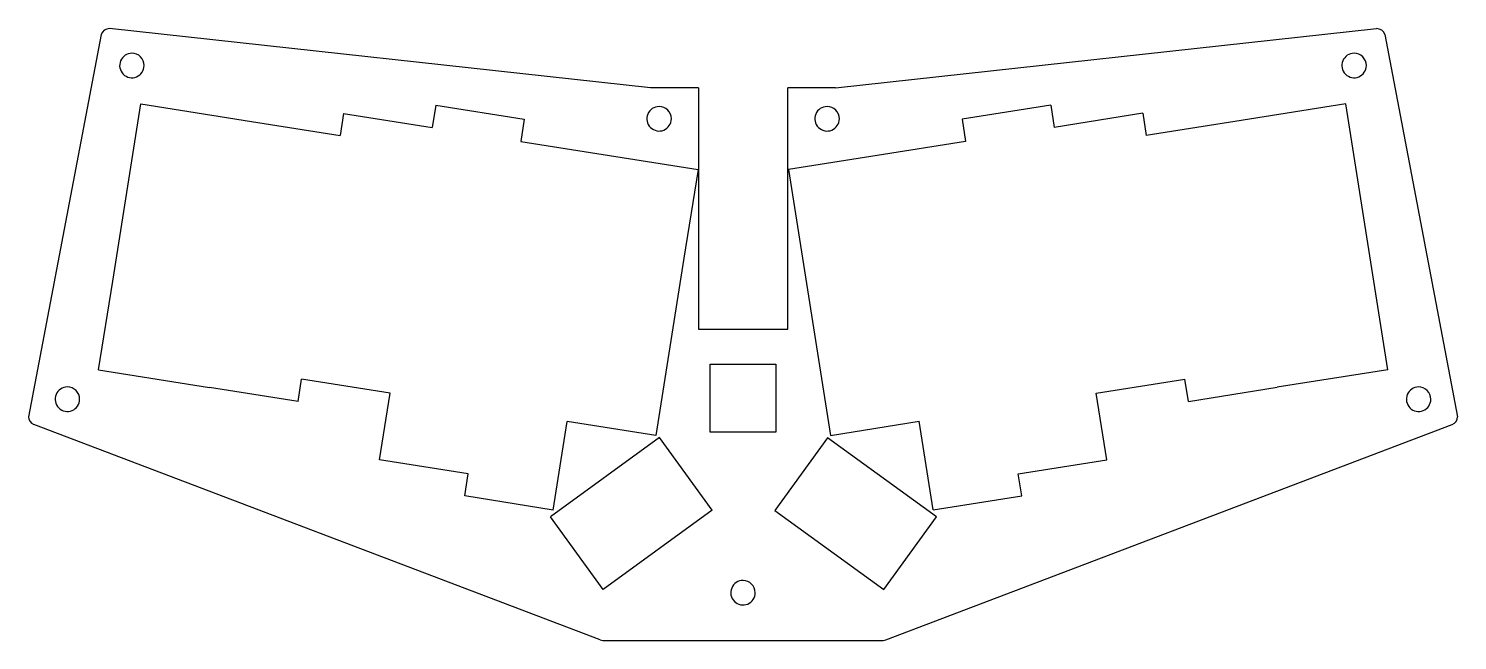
# Model space of a CAD drawing. Extents: x 0 to 303, y -129 to 1.
import ezdxf

# ---------------------------------------------------------------- set-up
doc = ezdxf.new("R2010")
doc.units = 0
doc.layers.get('0').update_dxf_attribs({"linetype": 'CONTINUOUS'})

msp = doc.modelspace()

# ---------------------------------------------------------------- linework, layer by layer
at = {"color": 7}
for points in [[(132.09524, -11.374018), (17.20088, 1.224382)], [(171.3865, -11.374018), (286.28086, 1.224382)], [(15.41272, -0.063398), (0.02286, -81.163058)], [(288.06648, -0.063398), (303.45634, -81.163058)], [(142.26286, -11.374018), (132.09524, -11.374018)], [(142.26286, -11.374018), (142.26286, -62.572798)], [(171.3865, -11.374018), (161.2646, -11.374018)], [(161.2646, -62.572798), (161.2646, -11.374018)], [(20.86864, -33.596478), (23.84806, -14.780158)], [(23.84806, -14.780158), (47.36592, -18.506338)], [(86.487, -15.057018), (85.74278, -19.761098)], [(86.48954, -15.057018), (105.30332, -18.036438)], [(217.08872, -15.039238), (198.2724, -18.021198)], [(217.08872, -15.039238), (217.83294, -19.743318)], [(279.72766, -14.762378), (256.2098, -18.488558)], [(282.70708, -33.578698), (279.72766, -14.762378)], [(66.92646, -16.781678), (66.18224, -21.485758)], [(66.92646, -16.781678), (85.74278, -19.761098)], [(105.30332, -18.036438), (104.5591, -22.740518)], [(198.2724, -18.021198), (199.01662, -22.725278)], [(236.64926, -16.763898), (217.83294, -19.743318)], [(236.64926, -16.763898), (237.39348, -21.467978)], [(47.36592, -18.506338), (66.18224, -21.485758)], [(256.2098, -18.488558), (237.39348, -21.467978)], [(104.5591, -22.740518), (123.37542, -25.722478)], [(199.01662, -22.725278), (180.20284, -25.704698)], [(123.37542, -25.722478), (142.1892, -28.701898), (139.20978, -47.518218)], [(180.20284, -25.704698), (161.38652, -28.684118), (164.36594, -47.500438)], [(17.88668, -52.410258), (20.86864, -33.596478)], [(285.68904, -52.392478), (282.70708, -33.578698)], [(139.20978, -47.518218), (136.23036, -66.331998)], [(164.36594, -47.500438), (167.34536, -66.314218)], [(14.90726, -71.226578), (17.88668, -52.410258)], [(288.66846, -71.208798), (285.68904, -52.392478)], [(142.26286, -62.572798), (161.2646, -62.572798)], [(136.23036, -66.331998), (133.2484, -85.148318)], [(167.34536, -66.314218), (170.32732, -85.130538)], [(14.90726, -71.226578), (38.42766, -74.952758)], [(288.66846, -71.208798), (265.14806, -74.934978)], [(57.24144, -77.932178), (38.42766, -74.952758)], [(57.24144, -77.932178), (57.9882, -73.228098)], [(76.80198, -76.207518), (57.9882, -73.228098)], [(226.77374, -76.189738), (245.58752, -73.210318)], [(246.33428, -77.914398), (245.58752, -73.210318)], [(246.33428, -77.914398), (265.14806, -74.934978)], [(74.56678, -90.319758), (76.80198, -76.207518)], [(229.00894, -90.301978), (226.77374, -76.189738)], [(121.43486, -128.559458), (1.12522, -82.811518)], [(111.45266, -100.982678), (114.43462, -82.168898)], [(133.2484, -85.148318), (114.43462, -82.168898)], [(170.32732, -85.130538), (189.1411, -82.151118)], [(182.04688, -128.559458), (302.35398, -82.811518)], [(192.12306, -100.967438), (189.1411, -82.151118)], [(133.99516, -85.618218), (110.87862, -102.415238)], [(145.19402, -101.030938), (133.99516, -85.618218)], [(169.70248, -85.638538), (158.50616, -101.051258)], [(192.82156, -102.435558), (169.70248, -85.638538)], [(93.3831, -93.299178), (74.56678, -90.319758)], [(210.19262, -93.281398), (229.00894, -90.301978)], [(92.63888, -98.003258), (93.3831, -93.299178)], [(210.93684, -97.985478), (210.19262, -93.281398)], [(111.45266, -100.982678), (92.63888, -98.003258)], [(192.12306, -100.967438), (210.93684, -97.985478)], [(122.07494, -117.825418), (110.87862, -102.415238)], [(145.19402, -101.030938), (122.07494, -117.825418)], [(158.50616, -101.051258), (181.62524, -117.848278)], [(181.62524, -117.848278), (192.82156, -102.435558)], [(121.97588, -128.648358), (181.50586, -128.648358)]]:
    msp.add_lwpolyline(points, dxfattribs=at)
for points in [[(21.963456, -4.013429)], [(281.5209, -4.013429)], [(133.929882, -15.324379)], [(169.601134, -15.324379)], [(158.73984, -70.017538), (158.73984, -84.454898), (144.7419, -84.454898), (144.7419, -70.017538)], [(8.271256, -74.85568)], [(295.2115, -74.85568)], [(151.741632, -115.932306)]]:
    msp.add_lwpolyline(points, close=True, dxfattribs=at)
for points in [[(17.200931, 1.22224), (16.390631, 1.222234), (15.671244, 0.703725), (15.415006, -0.064994)], [(288.06902, -0.064994), (287.812817, 0.703618), (287.093588, 1.222103), (286.2834, 1.222241)], [(19.561374, -5.618448), (19.158944, -6.59), (19.381389, -7.708304), (20.124982, -8.451897)], [(21.963456, -4.013429), (20.911856, -4.013429), (19.963804, -4.646897), (19.561374, -5.618448)], [(23.80193, -4.774949), (23.314337, -4.287356), (22.653018, -4.013429), (21.963456, -4.013429)], [(24.563451, -6.613423), (24.563451, -5.923862), (24.289524, -5.262543), (23.80193, -4.774949)], [(279.118818, -5.618448), (278.716388, -6.59), (278.938833, -7.708304), (279.682426, -8.451897)], [(281.5209, -4.013429), (280.4693, -4.013429), (279.521248, -4.646897), (279.118818, -5.618448)], [(283.359374, -4.774949), (282.87178, -4.287356), (282.210461, -4.013429), (281.5209, -4.013429)], [(284.120895, -6.613423), (284.120895, -5.923862), (283.846968, -5.262543), (283.359374, -4.774949)], [(20.124982, -8.451897), (20.868576, -9.195491), (21.98688, -9.417935), (22.958431, -9.015505)], [(22.958431, -9.015505), (23.929983, -8.613076), (24.563451, -7.665023), (24.563451, -6.613423)], [(279.682426, -8.451897), (280.426019, -9.195491), (281.544323, -9.417935), (282.515875, -9.015505)], [(282.515875, -9.015505), (283.487426, -8.613076), (284.120895, -7.665023), (284.120895, -6.613423)], [(131.5278, -16.929399), (131.12537, -17.90095), (131.347815, -19.019254), (132.091408, -19.762848)], [(133.929882, -15.324379), (132.878282, -15.324379), (131.93023, -15.957847), (131.5278, -16.929399)], [(136.529877, -17.924374), (136.529877, -16.488436), (135.365819, -15.324379), (133.929882, -15.324379)], [(134.924857, -20.326456), (135.896408, -19.924026), (136.529877, -18.975973), (136.529877, -17.924374)], [(167.199052, -16.929399), (166.796622, -17.90095), (167.019067, -19.019254), (167.76266, -19.762848)], [(169.601134, -15.324379), (168.549534, -15.324379), (167.601482, -15.957847), (167.199052, -16.929399)], [(171.439608, -16.0859), (170.952014, -15.598306), (170.290695, -15.324379), (169.601134, -15.324379)], [(170.596109, -20.326456), (171.56766, -19.924026), (172.201129, -18.975973), (172.201129, -17.924374)], [(172.201129, -17.924374), (172.201129, -17.234812), (171.927202, -16.573493), (171.439608, -16.0859)], [(132.091408, -19.762848), (132.835001, -20.506441), (133.953305, -20.728885), (134.924857, -20.326456)], [(167.76266, -19.762848), (168.506253, -20.506441), (169.624557, -20.728885), (170.596109, -20.326456)], [(8.271256, -74.85568), (7.219656, -74.85568), (6.271604, -75.489148), (5.869174, -76.460699)], [(10.10973, -75.6172), (9.622136, -75.129607), (8.960817, -74.85568), (8.271256, -74.85568)], [(10.871251, -77.455674), (10.871251, -76.766113), (10.597324, -76.104794), (10.10973, -75.6172)], [(295.2115, -74.85568), (294.1599, -74.85568), (293.211848, -75.489148), (292.809418, -76.460699)], [(297.049974, -75.6172), (296.56238, -75.129607), (295.901061, -74.85568), (295.2115, -74.85568)], [(297.811495, -77.455674), (297.811495, -76.766113), (297.537568, -76.104794), (297.049974, -75.6172)], [(5.869174, -76.460699), (5.466744, -77.432251), (5.689189, -78.550555), (6.432782, -79.294148)], [(9.266231, -79.857756), (10.237782, -79.455327), (10.871251, -78.507274), (10.871251, -77.455674)], [(292.809418, -76.460699), (292.406988, -77.432251), (292.629433, -78.550555), (293.373026, -79.294148)], [(296.206475, -79.857756), (297.178026, -79.455327), (297.811495, -78.507274), (297.811495, -77.455674)], [(0.025001, -81.163566), (0.025004, -81.885908), (0.460134, -82.537122), (1.127491, -82.81355)], [(6.432782, -79.294148), (7.176375, -80.037742), (8.294679, -80.260186), (9.266231, -79.857756)], [(293.373026, -79.294148), (294.116619, -80.037742), (295.234923, -80.260186), (296.206475, -79.857756)], [(302.35652, -82.81355), (303.023826, -82.537082), (303.458899, -81.885877), (303.45888, -81.163566)], [(149.33955, -117.537325), (148.93712, -118.508877), (149.159565, -119.627181), (149.903158, -120.370774)], [(151.741632, -115.932306), (150.690032, -115.932306), (149.74198, -116.565774), (149.33955, -117.537325)], [(154.341627, -118.5323), (154.341627, -117.096363), (153.177569, -115.932306), (151.741632, -115.932306)], [(149.903158, -120.370774), (150.646751, -121.114368), (151.765055, -121.336812), (152.736607, -120.934382)], [(152.736607, -120.934382), (153.708158, -120.531953), (154.341627, -119.5839), (154.341627, -118.5323)], [(121.435876, -128.561998), (121.606714, -128.632766), (121.791687, -128.662768), (121.976134, -128.649628)], [(181.507384, -128.649628), (181.691747, -128.662728), (181.876628, -128.632726), (182.047388, -128.561998)]]:
    msp.add_open_spline(points, degree=3, dxfattribs=at)

doc.saveas('drawing.dxf')
